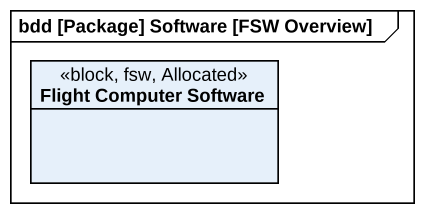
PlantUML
@startuml
mainframe bdd [Package] Software [FSW Overview]
hide circle
hide empty members
class "Flight Computer Software" as Flight_Computer_Software <<block, fsw, Allocated>>
@enduml
